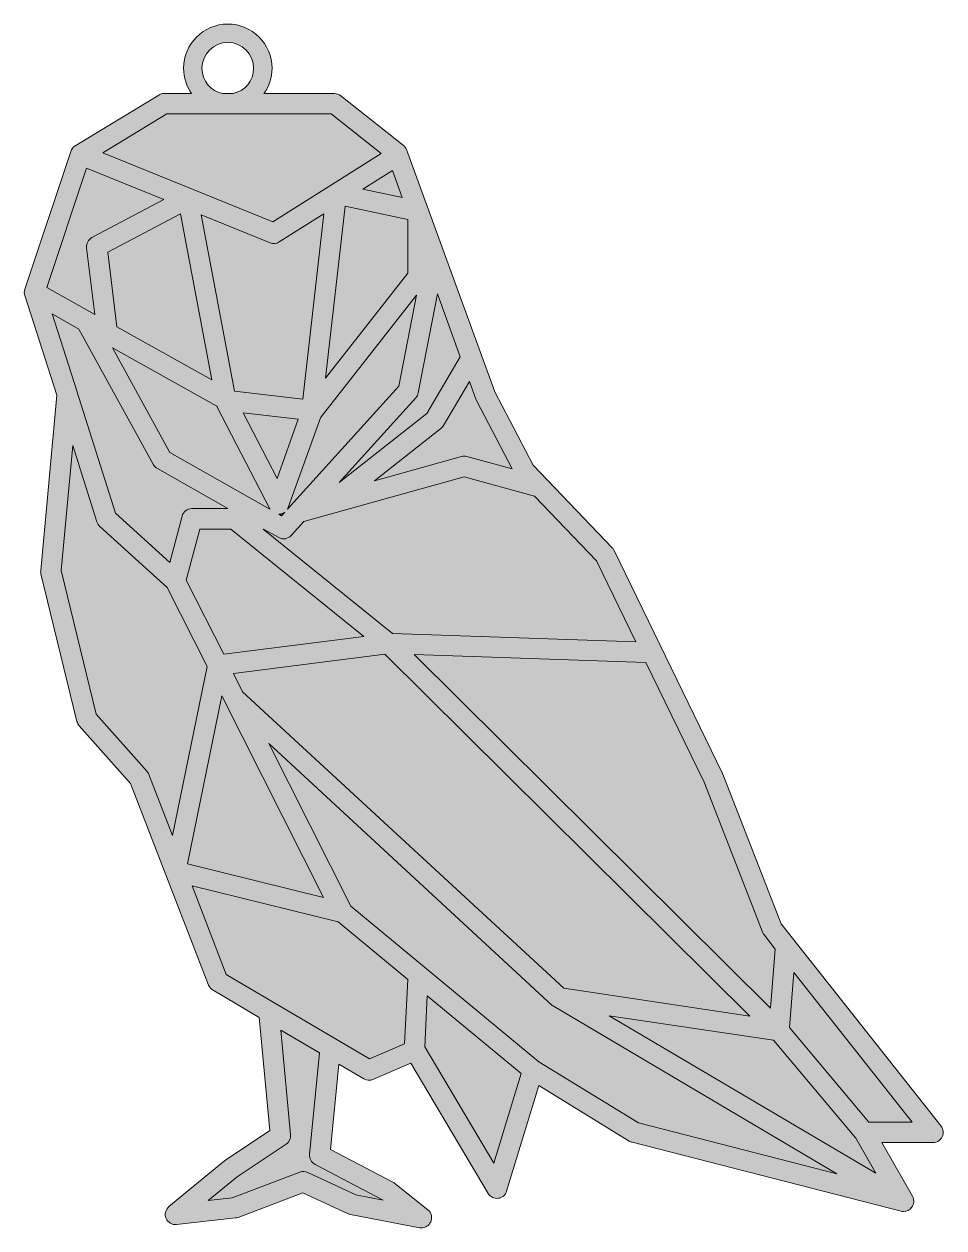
# Model space of a CAD drawing. Extents: x 5 to 4381, y -984 to -15.
# Drawn here: x 44.6 to 257.1, y -974.7 to -696.7 of the extents above; entities that cross this region are included whole.
import ezdxf

# ---------------------------------------------------------------- set-up
doc = ezdxf.new("R2010")
doc.units = 0
doc.header["$MEASUREMENT"] = 0
doc.layers.add('Layer 1', color=7, linetype='Continuous')

# ---------------------------------------------------------------- blocks, each defined once
blk = doc.blocks.new('block 2')
at = {"layer": 'Layer 1', "true_color": 0xad6c5e}
h = blk.add_hatch(color=35, dxfattribs=at)
h.dxf.hatch_style = 2
edge = h.paths.add_edge_path()
edge.add_spline(control_points=[(219.52, -904.49), (219.52, -904.49), (206, -869.96), (206, -869.96), (205.98, -869.9), (205.95, -869.83), (205.92, -869.77), (205.92, -869.77), (180.93, -818.27), (180.93, -818.27), (180.82, -818.05), (180.69, -817.86), (180.53, -817.7), (180.53, -817.7), (162.18, -798.59), (162.18, -798.59), (162.18, -798.59), (153.31, -781.6), (153.31, -781.6), (153.31, -781.6), (132.91, -725.67), (132.91, -725.67), (132.76, -725.27), (132.5, -724.91), (132.16, -724.64), (132.16, -724.64), (117.76, -713.27), (117.76, -713.27), (117.35, -712.94), (116.83, -712.76), (116.3, -712.76), (116.3, -712.76), (100.01, -712.76), (100.01, -712.76), (101.17, -711.11), (101.86, -709.1), (101.86, -706.92), (101.86, -701.29), (97.28, -696.71), (91.65, -696.71), (86.02, -696.71), (81.44, -701.29), (81.44, -706.92), (81.44, -709.1), (82.13, -711.11), (83.29, -712.76), (83.29, -712.76), (76.9, -712.76), (76.9, -712.76), (76.47, -712.76), (76.05, -712.88), (75.69, -713.1), (75.69, -713.1), (56.36, -724.85), (56.36, -724.85), (55.88, -725.14), (55.52, -725.59), (55.35, -726.12), (55.35, -726.12), (44.74, -757.93), (44.74, -757.93), (44.58, -758.41), (44.58, -758.94), (44.74, -759.42), (44.74, -759.42), (52.16, -782.43), (52.16, -782.43), (52.16, -782.43), (48.42, -822.87), (48.42, -822.87), (48.4, -823.13), (48.42, -823.39), (48.48, -823.65), (48.48, -823.65), (56.81, -857.74), (56.81, -857.74), (56.9, -858.11), (57.08, -858.45), (57.33, -858.74), (57.33, -858.74), (69.18, -872.07), (69.18, -872.07), (69.18, -872.07), (77.35, -893.18), (77.35, -893.18), (77.36, -893.19), (77.36, -893.2), (77.36, -893.2), (77.36, -893.2), (87.21, -918.65), (87.21, -918.65), (87.4, -919.14), (87.76, -919.57), (88.23, -919.83), (88.23, -919.83), (98.93, -926.12), (98.93, -926.12), (98.93, -926.12), (101.33, -952.23), (101.33, -952.23), (101.33, -952.23), (91.13, -959.03), (91.13, -959.03), (91.07, -959.07), (90.98, -959.14), (90.92, -959.19), (90.92, -959.19), (78.06, -969.78), (78.06, -969.78), (77.26, -970.43), (76.99, -971.56), (77.39, -972.51), (77.79, -973.46), (78.8, -974.05), (79.81, -973.93), (79.81, -973.93), (93.45, -972.41), (93.45, -972.41), (93.62, -972.4), (93.83, -972.35), (94.02, -972.28), (94.02, -972.28), (109.01, -966.57), (109.01, -966.57), (109.01, -966.57), (119.48, -971.45), (119.48, -971.45), (119.66, -971.54), (119.84, -971.59), (120.02, -971.63), (120.02, -971.63), (135.94, -974.66), (135.94, -974.66), (136.06, -974.68), (136.26, -974.7), (136.38, -974.7), (137.3, -974.7), (138.13, -974.17), (138.52, -973.34), (138.97, -972.35), (138.69, -971.19), (137.85, -970.51), (137.85, -970.51), (130.27, -964.46), (130.27, -964.46), (130.18, -964.38), (130.01, -964.27), (129.91, -964.22), (129.91, -964.22), (115.39, -956.61), (115.39, -956.61), (115.39, -956.61), (117.32, -936.91), (117.32, -936.91), (117.32, -936.91), (123.07, -940.28), (123.07, -940.28), (123.71, -940.66), (124.5, -940.71), (125.18, -940.42), (125.18, -940.42), (133.9, -936.68), (133.9, -936.68), (133.9, -936.68), (151.79, -966.74), (151.79, -966.74), (152.27, -967.54), (153.17, -967.98), (154.09, -967.87), (155.01, -967.76), (155.78, -967.11), (156.06, -966.23), (156.06, -966.23), (163.5, -941.85), (163.5, -941.85), (163.5, -941.85), (184.4, -954.66), (184.4, -954.66), (184.61, -954.78), (184.83, -954.88), (185.06, -954.93), (185.06, -954.93), (247.18, -970.84), (247.18, -970.84), (247.35, -970.89), (247.56, -970.92), (247.76, -970.92), (248.49, -970.92), (249.19, -970.57), (249.63, -969.99), (250.21, -969.24), (250.27, -968.22), (249.8, -967.39), (249.8, -967.39), (242.72, -955), (242.72, -955), (242.72, -955), (254.58, -955), (254.58, -955), (255.48, -955), (256.31, -954.48), (256.7, -953.68), (257.09, -952.88), (256.98, -951.9), (256.43, -951.2), (256.43, -951.2), (219.52, -904.49), (219.52, -904.49)], knot_values=[0, 0, 0, 0, 1, 1, 1, 2, 2, 2, 3, 3, 3, 4, 4, 4, 5, 5, 5, 6, 6, 6, 7, 7, 7, 8, 8, 8, 9, 9, 9, 10, 10, 10, 11, 11, 11, 12, 12, 12, 13, 13, 13, 14, 14, 14, 15, 15, 15, 16, 16, 16, 17, 17, 17, 18, 18, 18, 19, 19, 19, 20, 20, 20, 21, 21, 21, 22, 22, 22, 23, 23, 23, 24, 24, 24, 25, 25, 25, 26, 26, 26, 27, 27, 27, 28, 28, 28, 29, 29, 29, 30, 30, 30, 31, 31, 31, 32, 32, 32, 33, 33, 33, 34, 34, 34, 35, 35, 35, 36, 36, 36, 37, 37, 37, 38, 38, 38, 39, 39, 39, 40, 40, 40, 41, 41, 41, 42, 42, 42, 43, 43, 43, 44, 44, 44, 45, 45, 45, 46, 46, 46, 47, 47, 47, 48, 48, 48, 49, 49, 49, 50, 50, 50, 51, 51, 51, 52, 52, 52, 53, 53, 53, 54, 54, 54, 55, 55, 55, 56, 56, 56, 57, 57, 57, 58, 58, 58, 59, 59, 59, 60, 60, 60, 61, 61, 61, 62, 62, 62, 63, 63, 63, 64, 64, 64, 65, 65, 65, 66, 66, 66, 67, 67, 67, 68, 68, 68, 69, 69, 69, 69], degree=3, periodic=1)
edge = h.paths.add_edge_path()
edge.add_spline(control_points=[(85.68, -706.92), (85.68, -703.63), (88.36, -700.96), (91.65, -700.96), (94.94, -700.96), (97.61, -703.63), (97.61, -706.92), (97.61, -709.8), (95.57, -712.2), (92.86, -712.76), (92.86, -712.76), (90.43, -712.76), (90.43, -712.76), (87.73, -712.2), (85.68, -709.8), (85.68, -706.92)], knot_values=[0, 0, 0, 0, 1, 1, 1, 2, 2, 2, 3, 3, 3, 4, 4, 4, 5, 5, 5, 5], degree=3, periodic=1)
at = {"layer": 'Layer 1', "lineweight": 0}
for points, knots in [([(219.52, -904.49), (219.52, -904.49), (206, -869.96), (206, -869.96), (205.98, -869.9), (205.95, -869.83), (205.92, -869.77), (205.92, -869.77), (180.93, -818.27), (180.93, -818.27), (180.82, -818.05), (180.69, -817.86), (180.53, -817.7), (180.53, -817.7), (162.18, -798.59), (162.18, -798.59), (162.18, -798.59), (153.31, -781.6), (153.31, -781.6), (153.31, -781.6), (132.91, -725.67), (132.91, -725.67), (132.76, -725.27), (132.5, -724.91), (132.16, -724.64), (132.16, -724.64), (117.76, -713.27), (117.76, -713.27), (117.35, -712.94), (116.83, -712.76), (116.3, -712.76), (116.3, -712.76), (100.01, -712.76), (100.01, -712.76), (101.17, -711.11), (101.86, -709.1), (101.86, -706.92), (101.86, -701.29), (97.28, -696.71), (91.65, -696.71), (86.02, -696.71), (81.44, -701.29), (81.44, -706.92), (81.44, -709.1), (82.13, -711.11), (83.29, -712.76), (83.29, -712.76), (76.9, -712.76), (76.9, -712.76), (76.47, -712.76), (76.05, -712.88), (75.69, -713.1), (75.69, -713.1), (56.36, -724.85), (56.36, -724.85), (55.88, -725.14), (55.52, -725.59), (55.35, -726.12), (55.35, -726.12), (44.74, -757.93), (44.74, -757.93), (44.58, -758.41), (44.58, -758.94), (44.74, -759.42), (44.74, -759.42), (52.16, -782.43), (52.16, -782.43), (52.16, -782.43), (48.42, -822.87), (48.42, -822.87), (48.4, -823.13), (48.42, -823.39), (48.48, -823.65), (48.48, -823.65), (56.81, -857.74), (56.81, -857.74), (56.9, -858.11), (57.08, -858.45), (57.33, -858.74), (57.33, -858.74), (69.18, -872.07), (69.18, -872.07), (69.18, -872.07), (77.35, -893.18), (77.35, -893.18), (77.36, -893.19), (77.36, -893.2), (77.36, -893.2), (77.36, -893.2), (87.21, -918.65), (87.21, -918.65), (87.4, -919.14), (87.76, -919.57), (88.23, -919.83), (88.23, -919.83), (98.93, -926.12), (98.93, -926.12), (98.93, -926.12), (101.33, -952.23), (101.33, -952.23), (101.33, -952.23), (91.13, -959.03), (91.13, -959.03), (91.07, -959.07), (90.98, -959.14), (90.92, -959.19), (90.92, -959.19), (78.06, -969.78), (78.06, -969.78), (77.26, -970.43), (76.99, -971.56), (77.39, -972.51), (77.79, -973.46), (78.8, -974.05), (79.81, -973.93), (79.81, -973.93), (93.45, -972.41), (93.45, -972.41), (93.62, -972.4), (93.83, -972.35), (94.02, -972.28), (94.02, -972.28), (109.01, -966.57), (109.01, -966.57), (109.01, -966.57), (119.48, -971.45), (119.48, -971.45), (119.66, -971.54), (119.84, -971.59), (120.02, -971.63), (120.02, -971.63), (135.94, -974.66), (135.94, -974.66), (136.06, -974.68), (136.26, -974.7), (136.38, -974.7), (137.3, -974.7), (138.13, -974.17), (138.52, -973.34), (138.97, -972.35), (138.69, -971.19), (137.85, -970.51), (137.85, -970.51), (130.27, -964.46), (130.27, -964.46), (130.18, -964.38), (130.01, -964.27), (129.91, -964.22), (129.91, -964.22), (115.39, -956.61), (115.39, -956.61), (115.39, -956.61), (117.32, -936.91), (117.32, -936.91), (117.32, -936.91), (123.07, -940.28), (123.07, -940.28), (123.71, -940.66), (124.5, -940.71), (125.18, -940.42), (125.18, -940.42), (133.9, -936.68), (133.9, -936.68), (133.9, -936.68), (151.79, -966.74), (151.79, -966.74), (152.27, -967.54), (153.17, -967.98), (154.09, -967.87), (155.01, -967.76), (155.78, -967.11), (156.06, -966.23), (156.06, -966.23), (163.5, -941.85), (163.5, -941.85), (163.5, -941.85), (184.4, -954.66), (184.4, -954.66), (184.61, -954.78), (184.83, -954.88), (185.06, -954.93), (185.06, -954.93), (247.18, -970.84), (247.18, -970.84), (247.35, -970.89), (247.56, -970.92), (247.76, -970.92), (248.49, -970.92), (249.19, -970.57), (249.63, -969.99), (250.21, -969.24), (250.27, -968.22), (249.8, -967.39), (249.8, -967.39), (242.72, -955), (242.72, -955), (242.72, -955), (254.58, -955), (254.58, -955), (255.48, -955), (256.31, -954.48), (256.7, -953.68), (257.09, -952.88), (256.98, -951.9), (256.43, -951.2), (256.43, -951.2), (219.52, -904.49), (219.52, -904.49)], [0, 0, 0, 0, 1, 1, 1, 2, 2, 2, 3, 3, 3, 4, 4, 4, 5, 5, 5, 6, 6, 6, 7, 7, 7, 8, 8, 8, 9, 9, 9, 10, 10, 10, 11, 11, 11, 12, 12, 12, 13, 13, 13, 14, 14, 14, 15, 15, 15, 16, 16, 16, 17, 17, 17, 18, 18, 18, 19, 19, 19, 20, 20, 20, 21, 21, 21, 22, 22, 22, 23, 23, 23, 24, 24, 24, 25, 25, 25, 26, 26, 26, 27, 27, 27, 28, 28, 28, 29, 29, 29, 30, 30, 30, 31, 31, 31, 32, 32, 32, 33, 33, 33, 34, 34, 34, 35, 35, 35, 36, 36, 36, 37, 37, 37, 38, 38, 38, 39, 39, 39, 40, 40, 40, 41, 41, 41, 42, 42, 42, 43, 43, 43, 44, 44, 44, 45, 45, 45, 46, 46, 46, 47, 47, 47, 48, 48, 48, 49, 49, 49, 50, 50, 50, 51, 51, 51, 52, 52, 52, 53, 53, 53, 54, 54, 54, 55, 55, 55, 56, 56, 56, 57, 57, 57, 58, 58, 58, 59, 59, 59, 60, 60, 60, 61, 61, 61, 62, 62, 62, 63, 63, 63, 64, 64, 64, 65, 65, 65, 66, 66, 66, 67, 67, 67, 68, 68, 68, 69, 69, 69, 69]), ([(85.68, -706.92), (85.68, -703.63), (88.36, -700.96), (91.65, -700.96), (94.94, -700.96), (97.61, -703.63), (97.61, -706.92), (97.61, -709.8), (95.57, -712.2), (92.86, -712.76), (92.86, -712.76), (90.43, -712.76), (90.43, -712.76), (87.73, -712.2), (85.68, -709.8), (85.68, -706.92)], [0, 0, 0, 0, 1, 1, 1, 2, 2, 2, 3, 3, 3, 4, 4, 4, 5, 5, 5, 5])]:
    blk.add_open_spline(points, degree=3, knots=knots, dxfattribs=at)
blk = doc.blocks.new('block 3')
at = {"layer": 'Layer 1', "true_color": 0xd0d1d3}
h = blk.add_hatch(color=254, dxfattribs=at)
h.dxf.hatch_style = 2
edge = h.paths.add_edge_path()
edge.add_spline(control_points=[(219.52, -904.49), (219.52, -904.49), (206, -869.96), (206, -869.96), (205.98, -869.9), (205.95, -869.83), (205.92, -869.77), (205.92, -869.77), (180.93, -818.27), (180.93, -818.27), (180.82, -818.05), (180.69, -817.86), (180.53, -817.7), (180.53, -817.7), (162.18, -798.59), (162.18, -798.59), (162.18, -798.59), (153.31, -781.6), (153.31, -781.6), (153.31, -781.6), (132.91, -725.67), (132.91, -725.67), (132.76, -725.27), (132.5, -724.91), (132.16, -724.64), (132.16, -724.64), (117.76, -713.27), (117.76, -713.27), (117.35, -712.94), (116.83, -712.76), (116.3, -712.76), (116.3, -712.76), (100.01, -712.76), (100.01, -712.76), (101.17, -711.11), (101.86, -709.1), (101.86, -706.92), (101.86, -701.29), (97.28, -696.71), (91.65, -696.71), (86.02, -696.71), (81.44, -701.29), (81.44, -706.92), (81.44, -709.1), (82.13, -711.11), (83.29, -712.76), (83.29, -712.76), (76.9, -712.76), (76.9, -712.76), (76.47, -712.76), (76.05, -712.88), (75.69, -713.1), (75.69, -713.1), (56.36, -724.85), (56.36, -724.85), (55.88, -725.14), (55.52, -725.59), (55.35, -726.12), (55.35, -726.12), (44.74, -757.93), (44.74, -757.93), (44.58, -758.41), (44.58, -758.94), (44.74, -759.42), (44.74, -759.42), (52.16, -782.43), (52.16, -782.43), (52.16, -782.43), (48.42, -822.87), (48.42, -822.87), (48.4, -823.13), (48.42, -823.39), (48.48, -823.65), (48.48, -823.65), (56.81, -857.74), (56.81, -857.74), (56.9, -858.11), (57.08, -858.45), (57.33, -858.74), (57.33, -858.74), (69.18, -872.07), (69.18, -872.07), (69.18, -872.07), (77.35, -893.18), (77.35, -893.18), (77.36, -893.19), (77.36, -893.2), (77.36, -893.2), (77.36, -893.2), (87.21, -918.65), (87.21, -918.65), (87.4, -919.14), (87.76, -919.57), (88.23, -919.83), (88.23, -919.83), (98.93, -926.12), (98.93, -926.12), (98.93, -926.12), (101.33, -952.23), (101.33, -952.23), (101.33, -952.23), (91.13, -959.03), (91.13, -959.03), (91.07, -959.07), (90.98, -959.14), (90.92, -959.19), (90.92, -959.19), (78.06, -969.78), (78.06, -969.78), (77.26, -970.43), (76.99, -971.56), (77.39, -972.51), (77.79, -973.46), (78.8, -974.05), (79.81, -973.93), (79.81, -973.93), (93.45, -972.41), (93.45, -972.41), (93.62, -972.4), (93.83, -972.35), (94.02, -972.28), (94.02, -972.28), (109.01, -966.57), (109.01, -966.57), (109.01, -966.57), (119.48, -971.45), (119.48, -971.45), (119.66, -971.54), (119.84, -971.59), (120.02, -971.63), (120.02, -971.63), (135.94, -974.66), (135.94, -974.66), (136.06, -974.68), (136.26, -974.7), (136.38, -974.7), (137.3, -974.7), (138.13, -974.17), (138.52, -973.34), (138.97, -972.35), (138.69, -971.19), (137.85, -970.51), (137.85, -970.51), (130.27, -964.46), (130.27, -964.46), (130.18, -964.38), (130.01, -964.27), (129.91, -964.22), (129.91, -964.22), (115.39, -956.61), (115.39, -956.61), (115.39, -956.61), (117.32, -936.91), (117.32, -936.91), (117.32, -936.91), (123.07, -940.28), (123.07, -940.28), (123.71, -940.66), (124.5, -940.71), (125.18, -940.42), (125.18, -940.42), (133.9, -936.68), (133.9, -936.68), (133.9, -936.68), (151.79, -966.74), (151.79, -966.74), (152.27, -967.54), (153.17, -967.98), (154.09, -967.87), (155.01, -967.76), (155.78, -967.11), (156.06, -966.23), (156.06, -966.23), (163.5, -941.85), (163.5, -941.85), (163.5, -941.85), (184.4, -954.66), (184.4, -954.66), (184.61, -954.78), (184.83, -954.88), (185.06, -954.93), (185.06, -954.93), (247.18, -970.84), (247.18, -970.84), (247.35, -970.89), (247.56, -970.92), (247.76, -970.92), (248.49, -970.92), (249.19, -970.57), (249.63, -969.99), (250.21, -969.24), (250.27, -968.22), (249.8, -967.39), (249.8, -967.39), (242.72, -955), (242.72, -955), (242.72, -955), (254.58, -955), (254.58, -955), (255.48, -955), (256.31, -954.48), (256.7, -953.68), (257.09, -952.88), (256.98, -951.9), (256.43, -951.2), (256.43, -951.2), (219.52, -904.49), (219.52, -904.49)], knot_values=[0, 0, 0, 0, 1, 1, 1, 2, 2, 2, 3, 3, 3, 4, 4, 4, 5, 5, 5, 6, 6, 6, 7, 7, 7, 8, 8, 8, 9, 9, 9, 10, 10, 10, 11, 11, 11, 12, 12, 12, 13, 13, 13, 14, 14, 14, 15, 15, 15, 16, 16, 16, 17, 17, 17, 18, 18, 18, 19, 19, 19, 20, 20, 20, 21, 21, 21, 22, 22, 22, 23, 23, 23, 24, 24, 24, 25, 25, 25, 26, 26, 26, 27, 27, 27, 28, 28, 28, 29, 29, 29, 30, 30, 30, 31, 31, 31, 32, 32, 32, 33, 33, 33, 34, 34, 34, 35, 35, 35, 36, 36, 36, 37, 37, 37, 38, 38, 38, 39, 39, 39, 40, 40, 40, 41, 41, 41, 42, 42, 42, 43, 43, 43, 44, 44, 44, 45, 45, 45, 46, 46, 46, 47, 47, 47, 48, 48, 48, 49, 49, 49, 50, 50, 50, 51, 51, 51, 52, 52, 52, 53, 53, 53, 54, 54, 54, 55, 55, 55, 56, 56, 56, 57, 57, 57, 58, 58, 58, 59, 59, 59, 60, 60, 60, 61, 61, 61, 62, 62, 62, 63, 63, 63, 64, 64, 64, 65, 65, 65, 66, 66, 66, 67, 67, 67, 68, 68, 68, 69, 69, 69, 69], degree=3, periodic=1)
edge = h.paths.add_edge_path()
edge.add_spline(control_points=[(201.66, -871.76), (201.66, -871.76), (215.27, -906.53), (215.27, -906.53), (215.34, -906.73), (215.46, -906.94), (215.61, -907.13), (215.61, -907.13), (215.61, -907.13), (215.61, -907.13), (215.61, -907.13), (218.13, -910.32), (218.13, -910.32), (218.13, -910.32), (217.03, -923.93), (217.03, -923.93), (217.03, -923.93), (134.72, -842.31), (134.72, -842.31), (134.72, -842.31), (188.25, -844.14), (188.25, -844.14), (188.25, -844.14), (201.66, -871.76), (201.66, -871.76)], knot_values=[0, 0, 0, 0, 1, 1, 1, 2, 2, 2, 3, 3, 3, 4, 4, 4, 5, 5, 5, 6, 6, 6, 7, 7, 7, 8, 8, 8, 8], degree=3, periodic=1)
h.paths.add_polyline_path([(103.03, -801.67), (95.18, -786.46), (107.93, -787.93)])
edge = h.paths.add_edge_path()
edge.add_spline(control_points=[(104.81, -809.46), (104.81, -809.46), (104.08, -810.26), (104.08, -810.26), (104.08, -810.26), (103.45, -809.9), (103.45, -809.9), (103.5, -809.9), (103.57, -809.9), (103.62, -809.9), (104.05, -809.87), (104.46, -809.71), (104.81, -809.46)], knot_values=[0, 0, 0, 0, 1, 1, 1, 2, 2, 2, 3, 3, 3, 4, 4, 4, 4], degree=3, periodic=1)
edge = h.paths.add_edge_path()
edge.add_spline(control_points=[(93.21, -781.5), (93.21, -781.5), (85.52, -740.76), (85.52, -740.76), (85.52, -740.76), (101.4, -747.22), (101.4, -747.22), (102.08, -747.5), (102.9, -747.43), (103.54, -747.03), (103.54, -747.03), (113.8, -740.55), (113.8, -740.55), (113.8, -740.55), (108.97, -783.32), (108.97, -783.32), (108.97, -783.32), (93.21, -781.5), (93.21, -781.5)], knot_values=[0, 0, 0, 0, 1, 1, 1, 2, 2, 2, 3, 3, 3, 4, 4, 4, 5, 5, 5, 6, 6, 6, 6], degree=3, periodic=1)
h.paths.add_polyline_path([(87.93, -778.9), (65.99, -766.62), (63.9, -749.4), (80.69, -740.53)])
edge = h.paths.add_edge_path()
edge.add_spline(control_points=[(89.12, -784.95), (89.15, -785.01), (89.17, -785.08), (89.21, -785.14), (89.21, -785.14), (101.33, -808.63), (101.33, -808.63), (101.35, -808.67), (101.37, -808.7), (101.39, -808.73), (101.39, -808.73), (78.26, -795.61), (78.26, -795.61), (78.26, -795.61), (65, -771.46), (65, -771.46), (65, -771.46), (89.12, -784.95), (89.12, -784.95)], knot_values=[0, 0, 0, 0, 1, 1, 1, 2, 2, 2, 3, 3, 3, 4, 4, 4, 5, 5, 5, 6, 6, 6, 6], degree=3, periodic=1)
h.paths.add_polyline_path([(127.96, -842.23), (212.22, -925.78), (169.27, -919.37), (95.07, -850.88), (92.95, -846.68)])
h.paths.add_polyline_path([(90.7, -842.22), (82.05, -825.1), (85.15, -813.31), (92.34, -813.31), (123.04, -838.12)])
edge = h.paths.add_edge_path()
edge.add_spline(control_points=[(162.52, -805.74), (162.52, -805.74), (176.86, -820.66), (176.86, -820.66), (176.86, -820.66), (185.93, -839.36), (185.93, -839.36), (185.93, -839.36), (129.67, -837.43), (129.67, -837.43), (129.67, -837.43), (99.82, -813.32), (99.82, -813.32), (99.82, -813.32), (99.93, -813.32), (99.93, -813.32), (99.93, -813.32), (103.4, -815.28), (103.4, -815.28), (104.36, -815.82), (105.59, -815.6), (106.3, -814.82), (106.3, -814.82), (109.25, -811.55), (109.25, -811.55), (109.25, -811.55), (146.24, -801.28), (146.24, -801.28), (146.24, -801.28), (162.52, -805.74), (162.52, -805.74)], knot_values=[0, 0, 0, 0, 1, 1, 1, 2, 2, 2, 3, 3, 3, 4, 4, 4, 5, 5, 5, 6, 6, 6, 7, 7, 7, 8, 8, 8, 9, 9, 9, 10, 10, 10, 10], degree=3, periodic=1)
edge = h.paths.add_edge_path()
edge.add_spline(control_points=[(148.95, -783.36), (148.98, -783.44), (149.04, -783.57), (149.08, -783.64), (149.08, -783.64), (157.32, -799.44), (157.32, -799.44), (157.32, -799.44), (146.85, -796.57), (146.85, -796.57), (146.66, -796.52), (146.45, -796.49), (146.24, -796.49), (146.03, -796.49), (145.81, -796.52), (145.6, -796.57), (145.6, -796.57), (125.53, -802.15), (125.53, -802.15), (125.53, -802.15), (140.87, -790.08), (140.87, -790.08), (141.1, -789.9), (141.29, -789.67), (141.44, -789.42), (141.44, -789.42), (147.45, -779.24), (147.45, -779.24), (147.45, -779.24), (148.95, -783.36), (148.95, -783.36)], knot_values=[0, 0, 0, 0, 1, 1, 1, 2, 2, 2, 3, 3, 3, 4, 4, 4, 5, 5, 5, 6, 6, 6, 7, 7, 7, 8, 8, 8, 9, 9, 9, 10, 10, 10, 10], degree=3, periodic=1)
edge = h.paths.add_edge_path()
edge.add_spline(control_points=[(140.06, -759.01), (140.06, -759.01), (145.36, -773.53), (145.36, -773.53), (145.36, -773.53), (137.61, -786.66), (137.61, -786.66), (137.61, -786.66), (117.35, -802.6), (117.35, -802.6), (117.35, -802.6), (135.09, -782.99), (135.09, -782.99), (135.38, -782.67), (135.57, -782.29), (135.66, -781.88), (135.66, -781.88), (140.06, -759.01), (140.06, -759.01)], knot_values=[0, 0, 0, 0, 1, 1, 1, 2, 2, 2, 3, 3, 3, 4, 4, 4, 5, 5, 5, 6, 6, 6, 6], degree=3, periodic=1)
edge = h.paths.add_edge_path()
edge.add_spline(control_points=[(131.17, -780.32), (131.17, -780.32), (105.44, -808.75), (105.44, -808.75), (105.52, -808.63), (105.58, -808.49), (105.63, -808.35), (105.63, -808.35), (113.03, -787.63), (113.03, -787.63), (113.1, -787.56), (113.17, -787.49), (113.23, -787.41), (113.23, -787.41), (135.21, -759.34), (135.21, -759.34), (135.21, -759.34), (131.17, -780.32), (131.17, -780.32)], knot_values=[0, 0, 0, 0, 1, 1, 1, 2, 2, 2, 3, 3, 3, 4, 4, 4, 5, 5, 5, 6, 6, 6, 6], degree=3, periodic=1)
h.paths.add_polyline_path([(133.26, -741.86), (133.26, -754.2), (114.25, -778.48), (118.73, -738.79)])
h.paths.add_polyline_path([(131.95, -736.77), (122.83, -734.85), (129.67, -730.53)])
edge = h.paths.add_edge_path()
edge.add_spline(control_points=[(85.68, -706.92), (85.68, -703.63), (88.36, -700.96), (91.65, -700.96), (94.94, -700.96), (97.61, -703.63), (97.61, -706.92), (97.61, -709.8), (95.57, -712.2), (92.86, -712.76), (92.86, -712.76), (90.43, -712.76), (90.43, -712.76), (87.73, -712.2), (85.68, -709.8), (85.68, -706.92)], knot_values=[0, 0, 0, 0, 1, 1, 1, 2, 2, 2, 3, 3, 3, 4, 4, 4, 5, 5, 5, 5], degree=3, periodic=1)
h.paths.add_polyline_path([(77.56, -717.47), (115.49, -717.47), (127.07, -726.61), (102.05, -742.41), (62.79, -726.44)])
edge = h.paths.add_edge_path()
edge.add_spline(control_points=[(59.02, -729.98), (59.02, -729.98), (76.85, -737.24), (76.85, -737.24), (76.85, -737.24), (60.27, -746), (60.27, -746), (59.41, -746.45), (58.92, -747.4), (59.04, -748.36), (59.04, -748.36), (60.91, -763.78), (60.91, -763.78), (60.91, -763.78), (49.82, -757.58), (49.82, -757.58), (49.82, -757.58), (59.02, -729.98), (59.02, -729.98)], knot_values=[0, 0, 0, 0, 1, 1, 1, 2, 2, 2, 3, 3, 3, 4, 4, 4, 5, 5, 5, 6, 6, 6, 6], degree=3, periodic=1)
edge = h.paths.add_edge_path()
edge.add_spline(control_points=[(51.05, -763.66), (51.05, -763.66), (57.25, -767.13), (57.25, -767.13), (57.25, -767.13), (74.46, -798.46), (74.46, -798.46), (74.67, -798.84), (74.99, -799.16), (75.37, -799.37), (75.37, -799.37), (91.65, -808.61), (91.65, -808.61), (91.65, -808.61), (83.34, -808.61), (83.34, -808.61), (82.27, -808.61), (81.34, -809.33), (81.07, -810.37), (81.07, -810.37), (78.26, -821.02), (78.26, -821.02), (78.26, -821.02), (65.69, -809.65), (65.69, -809.65), (65.69, -809.65), (56.79, -781.46), (56.79, -781.46), (56.79, -781.45), (56.78, -781.43), (56.78, -781.42), (56.78, -781.42), (51.05, -763.66), (51.05, -763.66)], knot_values=[0, 0, 0, 0, 1, 1, 1, 2, 2, 2, 3, 3, 3, 4, 4, 4, 5, 5, 5, 6, 6, 6, 7, 7, 7, 8, 8, 8, 9, 9, 9, 10, 10, 10, 11, 11, 11, 11], degree=3, periodic=1)
edge = h.paths.add_edge_path()
edge.add_spline(control_points=[(73.41, -869.97), (73.3, -869.71), (73.17, -869.48), (72.99, -869.28), (72.99, -869.28), (61.24, -856.06), (61.24, -856.06), (61.24, -856.06), (53.14, -822.91), (53.14, -822.91), (53.14, -822.91), (55.82, -793.99), (55.82, -793.99), (55.82, -793.99), (61.4, -811.67), (61.4, -811.67), (61.53, -812.07), (61.76, -812.43), (62.06, -812.7), (62.06, -812.7), (77.65, -826.81), (77.65, -826.81), (77.65, -826.81), (86.88, -845.09), (86.88, -845.09), (86.88, -845.09), (78.86, -884.05), (78.86, -884.05), (78.86, -884.05), (73.41, -869.97), (73.41, -869.97)], knot_values=[0, 0, 0, 0, 1, 1, 1, 2, 2, 2, 3, 3, 3, 4, 4, 4, 5, 5, 5, 6, 6, 6, 7, 7, 7, 8, 8, 8, 9, 9, 9, 10, 10, 10, 10], degree=3, periodic=1)
h.paths.add_polyline_path([(90.29, -851.85), (113.79, -898.38), (82.31, -890.61)])
edge = h.paths.add_edge_path()
edge.add_spline(control_points=[(127.52, -968.27), (127.52, -968.27), (121.2, -967.07), (121.2, -967.07), (121.2, -967.07), (110.1, -961.89), (110.1, -961.89), (109.53, -961.62), (108.86, -961.6), (108.27, -961.82), (108.27, -961.82), (92.64, -967.77), (92.64, -967.77), (92.64, -967.77), (87.15, -968.38), (87.15, -968.38), (87.15, -968.38), (93.84, -962.88), (93.84, -962.88), (93.84, -962.88), (105.1, -955.37), (105.1, -955.37), (105.82, -954.89), (106.22, -954.06), (106.14, -953.2), (106.14, -953.2), (106.14, -953.2), (106.14, -953.19), (106.14, -953.19), (103.92, -929.05), (103.92, -929.05), (103.92, -929.05), (112.86, -934.29), (112.86, -934.29), (112.86, -934.29), (110.55, -957.73), (110.55, -957.73), (110.46, -958.68), (110.95, -959.59), (111.8, -960.04), (111.8, -960.04), (127.52, -968.27), (127.52, -968.27)], knot_values=[0, 0, 0, 0, 1, 1, 1, 2, 2, 2, 3, 3, 3, 4, 4, 4, 5, 5, 5, 6, 6, 6, 7, 7, 7, 8, 8, 8, 9, 9, 9, 10, 10, 10, 11, 11, 11, 12, 12, 12, 13, 13, 13, 14, 14, 14, 14], degree=3, periodic=1)
h.paths.add_polyline_path([(132.46, -932.18), (124.42, -935.63), (91.3, -916.19), (83.38, -895.72), (117.11, -904.04), (133.21, -917.36)])
h.paths.add_polyline_path([(153.11, -959.77), (137.13, -932.92), (137.73, -921.1), (159.44, -939.07)])
edge = h.paths.add_edge_path()
edge.add_spline(control_points=[(186.56, -950.46), (186.56, -950.46), (163.51, -936.34), (163.51, -936.34), (163.51, -936.34), (120.07, -900.39), (120.07, -900.39), (120.07, -900.39), (101.13, -862.87), (101.13, -862.87), (101.13, -862.87), (166.61, -923.31), (166.61, -923.31), (166.65, -923.35), (166.71, -923.4), (166.78, -923.45), (166.85, -923.51), (166.93, -923.56), (167.01, -923.61), (167.01, -923.61), (232.34, -962.19), (232.34, -962.19), (232.34, -962.19), (186.56, -950.46), (186.56, -950.46)], knot_values=[0, 0, 0, 0, 1, 1, 1, 2, 2, 2, 3, 3, 3, 4, 4, 4, 5, 5, 5, 6, 6, 6, 7, 7, 7, 8, 8, 8, 8], degree=3, periodic=1)
h.paths.add_polyline_path([(179.78, -925.69), (217.74, -931.36), (236.73, -954), (241.32, -962.03)])
h.paths.add_polyline_path([(239.77, -950.3), (221.39, -928.39), (222.41, -915.74), (249.73, -950.3)])
at = {"layer": 'Layer 1', "lineweight": 0}
for points in [[(77.56, -717.47), (115.49, -717.47), (127.07, -726.61), (102.05, -742.41), (62.79, -726.44), (77.56, -717.47)], [(131.95, -736.77), (122.83, -734.85), (129.67, -730.53), (131.95, -736.77)], [(133.26, -741.86), (133.26, -754.2), (114.25, -778.48), (118.73, -738.79), (133.26, -741.86)], [(87.93, -778.9), (65.99, -766.62), (63.9, -749.4), (80.69, -740.53), (87.93, -778.9)], [(103.03, -801.67), (95.18, -786.46), (107.93, -787.93), (103.03, -801.67)], [(90.7, -842.22), (82.05, -825.1), (85.15, -813.31), (92.34, -813.31), (123.04, -838.12), (90.7, -842.22)], [(127.96, -842.23), (212.22, -925.78), (169.27, -919.37), (95.07, -850.88), (92.95, -846.68), (127.96, -842.23)], [(90.29, -851.85), (113.79, -898.38), (82.31, -890.61), (90.29, -851.85)], [(132.46, -932.18), (124.42, -935.63), (91.3, -916.19), (83.38, -895.72), (117.11, -904.04), (133.21, -917.36), (132.46, -932.18)], [(239.77, -950.3), (221.39, -928.39), (222.41, -915.74), (249.73, -950.3), (239.77, -950.3)], [(153.11, -959.77), (137.13, -932.92), (137.73, -921.1), (159.44, -939.07), (153.11, -959.77)], [(179.78, -925.69), (217.74, -931.36), (236.73, -954), (241.32, -962.03), (179.78, -925.69)]]:
    blk.add_lwpolyline(points, dxfattribs=at)
for points, knots in [([(219.52, -904.49), (219.52, -904.49), (206, -869.96), (206, -869.96), (205.98, -869.9), (205.95, -869.83), (205.92, -869.77), (205.92, -869.77), (180.93, -818.27), (180.93, -818.27), (180.82, -818.05), (180.69, -817.86), (180.53, -817.7), (180.53, -817.7), (162.18, -798.59), (162.18, -798.59), (162.18, -798.59), (153.31, -781.6), (153.31, -781.6), (153.31, -781.6), (132.91, -725.67), (132.91, -725.67), (132.76, -725.27), (132.5, -724.91), (132.16, -724.64), (132.16, -724.64), (117.76, -713.27), (117.76, -713.27), (117.35, -712.94), (116.83, -712.76), (116.3, -712.76), (116.3, -712.76), (100.01, -712.76), (100.01, -712.76), (101.17, -711.11), (101.86, -709.1), (101.86, -706.92), (101.86, -701.29), (97.28, -696.71), (91.65, -696.71), (86.02, -696.71), (81.44, -701.29), (81.44, -706.92), (81.44, -709.1), (82.13, -711.11), (83.29, -712.76), (83.29, -712.76), (76.9, -712.76), (76.9, -712.76), (76.47, -712.76), (76.05, -712.88), (75.69, -713.1), (75.69, -713.1), (56.36, -724.85), (56.36, -724.85), (55.88, -725.14), (55.52, -725.59), (55.35, -726.12), (55.35, -726.12), (44.74, -757.93), (44.74, -757.93), (44.58, -758.41), (44.58, -758.94), (44.74, -759.42), (44.74, -759.42), (52.16, -782.43), (52.16, -782.43), (52.16, -782.43), (48.42, -822.87), (48.42, -822.87), (48.4, -823.13), (48.42, -823.39), (48.48, -823.65), (48.48, -823.65), (56.81, -857.74), (56.81, -857.74), (56.9, -858.11), (57.08, -858.45), (57.33, -858.74), (57.33, -858.74), (69.18, -872.07), (69.18, -872.07), (69.18, -872.07), (77.35, -893.18), (77.35, -893.18), (77.36, -893.19), (77.36, -893.2), (77.36, -893.2), (77.36, -893.2), (87.21, -918.65), (87.21, -918.65), (87.4, -919.14), (87.76, -919.57), (88.23, -919.83), (88.23, -919.83), (98.93, -926.12), (98.93, -926.12), (98.93, -926.12), (101.33, -952.23), (101.33, -952.23), (101.33, -952.23), (91.13, -959.03), (91.13, -959.03), (91.07, -959.07), (90.98, -959.14), (90.92, -959.19), (90.92, -959.19), (78.06, -969.78), (78.06, -969.78), (77.26, -970.43), (76.99, -971.56), (77.39, -972.51), (77.79, -973.46), (78.8, -974.05), (79.81, -973.93), (79.81, -973.93), (93.45, -972.41), (93.45, -972.41), (93.62, -972.4), (93.83, -972.35), (94.02, -972.28), (94.02, -972.28), (109.01, -966.57), (109.01, -966.57), (109.01, -966.57), (119.48, -971.45), (119.48, -971.45), (119.66, -971.54), (119.84, -971.59), (120.02, -971.63), (120.02, -971.63), (135.94, -974.66), (135.94, -974.66), (136.06, -974.68), (136.26, -974.7), (136.38, -974.7), (137.3, -974.7), (138.13, -974.17), (138.52, -973.34), (138.97, -972.35), (138.69, -971.19), (137.85, -970.51), (137.85, -970.51), (130.27, -964.46), (130.27, -964.46), (130.18, -964.38), (130.01, -964.27), (129.91, -964.22), (129.91, -964.22), (115.39, -956.61), (115.39, -956.61), (115.39, -956.61), (117.32, -936.91), (117.32, -936.91), (117.32, -936.91), (123.07, -940.28), (123.07, -940.28), (123.71, -940.66), (124.5, -940.71), (125.18, -940.42), (125.18, -940.42), (133.9, -936.68), (133.9, -936.68), (133.9, -936.68), (151.79, -966.74), (151.79, -966.74), (152.27, -967.54), (153.17, -967.98), (154.09, -967.87), (155.01, -967.76), (155.78, -967.11), (156.06, -966.23), (156.06, -966.23), (163.5, -941.85), (163.5, -941.85), (163.5, -941.85), (184.4, -954.66), (184.4, -954.66), (184.61, -954.78), (184.83, -954.88), (185.06, -954.93), (185.06, -954.93), (247.18, -970.84), (247.18, -970.84), (247.35, -970.89), (247.56, -970.92), (247.76, -970.92), (248.49, -970.92), (249.19, -970.57), (249.63, -969.99), (250.21, -969.24), (250.27, -968.22), (249.8, -967.39), (249.8, -967.39), (242.72, -955), (242.72, -955), (242.72, -955), (254.58, -955), (254.58, -955), (255.48, -955), (256.31, -954.48), (256.7, -953.68), (257.09, -952.88), (256.98, -951.9), (256.43, -951.2), (256.43, -951.2), (219.52, -904.49), (219.52, -904.49)], [0, 0, 0, 0, 1, 1, 1, 2, 2, 2, 3, 3, 3, 4, 4, 4, 5, 5, 5, 6, 6, 6, 7, 7, 7, 8, 8, 8, 9, 9, 9, 10, 10, 10, 11, 11, 11, 12, 12, 12, 13, 13, 13, 14, 14, 14, 15, 15, 15, 16, 16, 16, 17, 17, 17, 18, 18, 18, 19, 19, 19, 20, 20, 20, 21, 21, 21, 22, 22, 22, 23, 23, 23, 24, 24, 24, 25, 25, 25, 26, 26, 26, 27, 27, 27, 28, 28, 28, 29, 29, 29, 30, 30, 30, 31, 31, 31, 32, 32, 32, 33, 33, 33, 34, 34, 34, 35, 35, 35, 36, 36, 36, 37, 37, 37, 38, 38, 38, 39, 39, 39, 40, 40, 40, 41, 41, 41, 42, 42, 42, 43, 43, 43, 44, 44, 44, 45, 45, 45, 46, 46, 46, 47, 47, 47, 48, 48, 48, 49, 49, 49, 50, 50, 50, 51, 51, 51, 52, 52, 52, 53, 53, 53, 54, 54, 54, 55, 55, 55, 56, 56, 56, 57, 57, 57, 58, 58, 58, 59, 59, 59, 60, 60, 60, 61, 61, 61, 62, 62, 62, 63, 63, 63, 64, 64, 64, 65, 65, 65, 66, 66, 66, 67, 67, 67, 68, 68, 68, 69, 69, 69, 69]), ([(85.68, -706.92), (85.68, -703.63), (88.36, -700.96), (91.65, -700.96), (94.94, -700.96), (97.61, -703.63), (97.61, -706.92), (97.61, -709.8), (95.57, -712.2), (92.86, -712.76), (92.86, -712.76), (90.43, -712.76), (90.43, -712.76), (87.73, -712.2), (85.68, -709.8), (85.68, -706.92)], [0, 0, 0, 0, 1, 1, 1, 2, 2, 2, 3, 3, 3, 4, 4, 4, 5, 5, 5, 5]), ([(59.02, -729.98), (59.02, -729.98), (76.85, -737.24), (76.85, -737.24), (76.85, -737.24), (60.27, -746), (60.27, -746), (59.41, -746.45), (58.92, -747.4), (59.04, -748.36), (59.04, -748.36), (60.91, -763.78), (60.91, -763.78), (60.91, -763.78), (49.82, -757.58), (49.82, -757.58), (49.82, -757.58), (59.02, -729.98), (59.02, -729.98)], [0, 0, 0, 0, 1, 1, 1, 2, 2, 2, 3, 3, 3, 4, 4, 4, 5, 5, 5, 6, 6, 6, 6]), ([(93.21, -781.5), (93.21, -781.5), (85.52, -740.76), (85.52, -740.76), (85.52, -740.76), (101.4, -747.22), (101.4, -747.22), (102.08, -747.5), (102.9, -747.43), (103.54, -747.03), (103.54, -747.03), (113.8, -740.55), (113.8, -740.55), (113.8, -740.55), (108.97, -783.32), (108.97, -783.32), (108.97, -783.32), (93.21, -781.5), (93.21, -781.5)], [0, 0, 0, 0, 1, 1, 1, 2, 2, 2, 3, 3, 3, 4, 4, 4, 5, 5, 5, 6, 6, 6, 6]), ([(131.17, -780.32), (131.17, -780.32), (105.44, -808.75), (105.44, -808.75), (105.52, -808.63), (105.58, -808.49), (105.63, -808.35), (105.63, -808.35), (113.03, -787.63), (113.03, -787.63), (113.1, -787.56), (113.17, -787.49), (113.23, -787.41), (113.23, -787.41), (135.21, -759.34), (135.21, -759.34), (135.21, -759.34), (131.17, -780.32), (131.17, -780.32)], [0, 0, 0, 0, 1, 1, 1, 2, 2, 2, 3, 3, 3, 4, 4, 4, 5, 5, 5, 6, 6, 6, 6]), ([(140.06, -759.01), (140.06, -759.01), (145.36, -773.53), (145.36, -773.53), (145.36, -773.53), (137.61, -786.66), (137.61, -786.66), (137.61, -786.66), (117.35, -802.6), (117.35, -802.6), (117.35, -802.6), (135.09, -782.99), (135.09, -782.99), (135.38, -782.67), (135.57, -782.29), (135.66, -781.88), (135.66, -781.88), (140.06, -759.01), (140.06, -759.01)], [0, 0, 0, 0, 1, 1, 1, 2, 2, 2, 3, 3, 3, 4, 4, 4, 5, 5, 5, 6, 6, 6, 6]), ([(51.05, -763.66), (51.05, -763.66), (57.25, -767.13), (57.25, -767.13), (57.25, -767.13), (74.46, -798.46), (74.46, -798.46), (74.67, -798.84), (74.99, -799.16), (75.37, -799.37), (75.37, -799.37), (91.65, -808.61), (91.65, -808.61), (91.65, -808.61), (83.34, -808.61), (83.34, -808.61), (82.27, -808.61), (81.34, -809.33), (81.07, -810.37), (81.07, -810.37), (78.26, -821.02), (78.26, -821.02), (78.26, -821.02), (65.69, -809.65), (65.69, -809.65), (65.69, -809.65), (56.79, -781.46), (56.79, -781.46), (56.79, -781.45), (56.78, -781.43), (56.78, -781.42), (56.78, -781.42), (51.05, -763.66), (51.05, -763.66)], [0, 0, 0, 0, 1, 1, 1, 2, 2, 2, 3, 3, 3, 4, 4, 4, 5, 5, 5, 6, 6, 6, 7, 7, 7, 8, 8, 8, 9, 9, 9, 10, 10, 10, 11, 11, 11, 11]), ([(89.12, -784.95), (89.15, -785.01), (89.17, -785.08), (89.21, -785.14), (89.21, -785.14), (101.33, -808.63), (101.33, -808.63), (101.35, -808.67), (101.37, -808.7), (101.39, -808.73), (101.39, -808.73), (78.26, -795.61), (78.26, -795.61), (78.26, -795.61), (65, -771.46), (65, -771.46), (65, -771.46), (89.12, -784.95), (89.12, -784.95)], [0, 0, 0, 0, 1, 1, 1, 2, 2, 2, 3, 3, 3, 4, 4, 4, 5, 5, 5, 6, 6, 6, 6]), ([(148.95, -783.36), (148.98, -783.44), (149.04, -783.57), (149.08, -783.64), (149.08, -783.64), (157.32, -799.44), (157.32, -799.44), (157.32, -799.44), (146.85, -796.57), (146.85, -796.57), (146.66, -796.52), (146.45, -796.49), (146.24, -796.49), (146.03, -796.49), (145.81, -796.52), (145.6, -796.57), (145.6, -796.57), (125.53, -802.15), (125.53, -802.15), (125.53, -802.15), (140.87, -790.08), (140.87, -790.08), (141.1, -789.9), (141.29, -789.67), (141.44, -789.42), (141.44, -789.42), (147.45, -779.24), (147.45, -779.24), (147.45, -779.24), (148.95, -783.36), (148.95, -783.36)], [0, 0, 0, 0, 1, 1, 1, 2, 2, 2, 3, 3, 3, 4, 4, 4, 5, 5, 5, 6, 6, 6, 7, 7, 7, 8, 8, 8, 9, 9, 9, 10, 10, 10, 10]), ([(73.41, -869.97), (73.3, -869.71), (73.17, -869.48), (72.99, -869.28), (72.99, -869.28), (61.24, -856.06), (61.24, -856.06), (61.24, -856.06), (53.14, -822.91), (53.14, -822.91), (53.14, -822.91), (55.82, -793.99), (55.82, -793.99), (55.82, -793.99), (61.4, -811.67), (61.4, -811.67), (61.53, -812.07), (61.76, -812.43), (62.06, -812.7), (62.06, -812.7), (77.65, -826.81), (77.65, -826.81), (77.65, -826.81), (86.88, -845.09), (86.88, -845.09), (86.88, -845.09), (78.86, -884.05), (78.86, -884.05), (78.86, -884.05), (73.41, -869.97), (73.41, -869.97)], [0, 0, 0, 0, 1, 1, 1, 2, 2, 2, 3, 3, 3, 4, 4, 4, 5, 5, 5, 6, 6, 6, 7, 7, 7, 8, 8, 8, 9, 9, 9, 10, 10, 10, 10]), ([(162.52, -805.74), (162.52, -805.74), (176.86, -820.66), (176.86, -820.66), (176.86, -820.66), (185.93, -839.36), (185.93, -839.36), (185.93, -839.36), (129.67, -837.43), (129.67, -837.43), (129.67, -837.43), (99.82, -813.32), (99.82, -813.32), (99.82, -813.32), (99.93, -813.32), (99.93, -813.32), (99.93, -813.32), (103.4, -815.28), (103.4, -815.28), (104.36, -815.82), (105.59, -815.6), (106.3, -814.82), (106.3, -814.82), (109.25, -811.55), (109.25, -811.55), (109.25, -811.55), (146.24, -801.28), (146.24, -801.28), (146.24, -801.28), (162.52, -805.74), (162.52, -805.74)], [0, 0, 0, 0, 1, 1, 1, 2, 2, 2, 3, 3, 3, 4, 4, 4, 5, 5, 5, 6, 6, 6, 7, 7, 7, 8, 8, 8, 9, 9, 9, 10, 10, 10, 10]), ([(104.81, -809.46), (104.81, -809.46), (104.08, -810.26), (104.08, -810.26), (104.08, -810.26), (103.45, -809.9), (103.45, -809.9), (103.5, -809.9), (103.57, -809.9), (103.62, -809.9), (104.05, -809.87), (104.46, -809.71), (104.81, -809.46)], [0, 0, 0, 0, 1, 1, 1, 2, 2, 2, 3, 3, 3, 4, 4, 4, 4]), ([(201.66, -871.76), (201.66, -871.76), (215.27, -906.53), (215.27, -906.53), (215.34, -906.73), (215.46, -906.94), (215.61, -907.13), (215.61, -907.13), (215.61, -907.13), (215.61, -907.13), (215.61, -907.13), (218.13, -910.32), (218.13, -910.32), (218.13, -910.32), (217.03, -923.93), (217.03, -923.93), (217.03, -923.93), (134.72, -842.31), (134.72, -842.31), (134.72, -842.31), (188.25, -844.14), (188.25, -844.14), (188.25, -844.14), (201.66, -871.76), (201.66, -871.76)], [0, 0, 0, 0, 1, 1, 1, 2, 2, 2, 3, 3, 3, 4, 4, 4, 5, 5, 5, 6, 6, 6, 7, 7, 7, 8, 8, 8, 8]), ([(186.56, -950.46), (186.56, -950.46), (163.51, -936.34), (163.51, -936.34), (163.51, -936.34), (120.07, -900.39), (120.07, -900.39), (120.07, -900.39), (101.13, -862.87), (101.13, -862.87), (101.13, -862.87), (166.61, -923.31), (166.61, -923.31), (166.65, -923.35), (166.71, -923.4), (166.78, -923.45), (166.85, -923.51), (166.93, -923.56), (167.01, -923.61), (167.01, -923.61), (232.34, -962.19), (232.34, -962.19), (232.34, -962.19), (186.56, -950.46), (186.56, -950.46)], [0, 0, 0, 0, 1, 1, 1, 2, 2, 2, 3, 3, 3, 4, 4, 4, 5, 5, 5, 6, 6, 6, 7, 7, 7, 8, 8, 8, 8]), ([(127.52, -968.27), (127.52, -968.27), (121.2, -967.07), (121.2, -967.07), (121.2, -967.07), (110.1, -961.89), (110.1, -961.89), (109.53, -961.62), (108.86, -961.6), (108.27, -961.82), (108.27, -961.82), (92.64, -967.77), (92.64, -967.77), (92.64, -967.77), (87.15, -968.38), (87.15, -968.38), (87.15, -968.38), (93.84, -962.88), (93.84, -962.88), (93.84, -962.88), (105.1, -955.37), (105.1, -955.37), (105.82, -954.89), (106.22, -954.06), (106.14, -953.2), (106.14, -953.2), (106.14, -953.2), (106.14, -953.19), (106.14, -953.19), (103.92, -929.05), (103.92, -929.05), (103.92, -929.05), (112.86, -934.29), (112.86, -934.29), (112.86, -934.29), (110.55, -957.73), (110.55, -957.73), (110.46, -958.68), (110.95, -959.59), (111.8, -960.04), (111.8, -960.04), (127.52, -968.27), (127.52, -968.27)], [0, 0, 0, 0, 1, 1, 1, 2, 2, 2, 3, 3, 3, 4, 4, 4, 5, 5, 5, 6, 6, 6, 7, 7, 7, 8, 8, 8, 9, 9, 9, 10, 10, 10, 11, 11, 11, 12, 12, 12, 13, 13, 13, 14, 14, 14, 14])]:
    blk.add_open_spline(points, degree=3, knots=knots, dxfattribs=at)

msp = doc.modelspace()

# ---------------------------------------------------------------- block references
at = {"layer": 'Layer 1'}
for name in ['block 2', 'block 3']:
    msp.add_blockref(name, (0, 0), dxfattribs=at)

doc.saveas('drawing.dxf')
